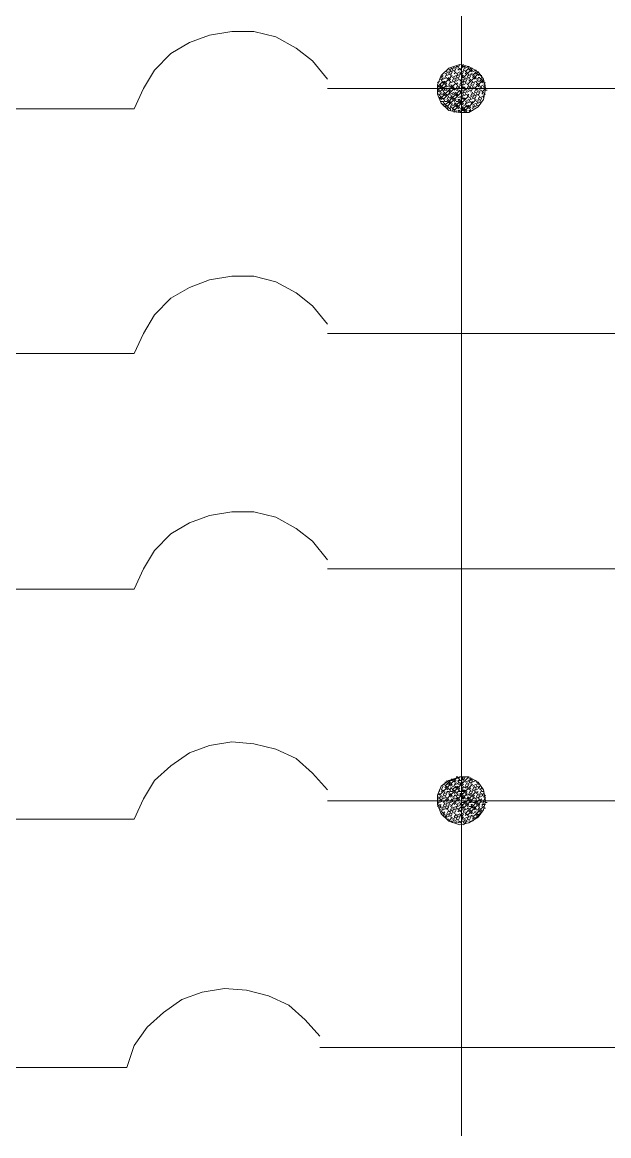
# Model space of a CAD drawing. Header units: millimetres. Extents: x -0.3 to 33.7, y -1 to 21.2.
# Drawn here: x 7.256 to 7.841, y 13.12 to 14.228 of the extents above; entities that cross this region are included whole.
import ezdxf

# ---------------------------------------------------------------- set-up
doc = ezdxf.new("R2010")
doc.units = ezdxf.units.MM
doc.header["$LTSCALE"] = 0.5
doc.layers.add('TABLA', color=7, linetype='Continuous')

msp = doc.modelspace()

# ---------------------------------------------------------------- linework, layer by layer
at = {"layer": 'TABLA', "color": 7, "linetype": 'Continuous', "lineweight": 18, "true_color": 0x000007}
for p, q in [((7.6941, 15.3418), (7.6941, 13.1197)), ((7.6739, 14.1749), (7.6776, 14.1786)), ((7.6776, 14.1767), (7.6813, 14.1786)), ((7.6776, 14.1731), (7.6794, 14.1767)), ((7.6794, 14.1786), (7.6794, 14.1804)), ((7.6794, 14.1749), (7.6831, 14.1767)), ((7.6813, 14.1804), (7.6849, 14.1822)), ((7.6813, 14.1767), (7.6831, 14.1804)), ((7.6831, 14.1786), (7.6868, 14.1804)), ((7.6831, 14.1749), (7.6849, 14.1786)), ((7.6849, 14.1804), (7.6868, 14.1841)), ((7.6868, 14.1822), (7.6904, 14.1841)), ((7.6868, 14.1786), (7.6886, 14.1822)), ((7.6868, 14.1767), (7.6886, 14.1786)), ((7.6886, 14.1841), (7.6904, 14.1841)), ((7.6886, 14.1767), (7.6923, 14.1786)), ((7.6886, 14.1731), (7.6904, 14.1767)), ((7.6904, 14.1822), (7.6923, 14.1859)), ((7.6904, 14.1804), (7.6923, 14.1822)), ((7.6904, 14.1749), (7.6941, 14.1767)), ((7.6923, 14.1804), (7.6941, 14.1822)), ((7.6923, 14.1767), (7.6941, 14.1786)), ((7.6941, 14.1841), (7.6959, 14.1859)), ((7.6941, 14.1841), (7.6959, 14.1841)), ((7.6941, 14.1786), (7.6941, 14.1804)), ((7.6941, 14.1786), (7.6978, 14.1804)), ((7.6941, 14.1749), (7.6959, 14.1786)), ((7.6959, 14.1804), (7.6978, 14.1841)), ((7.6978, 14.1822), (7.7014, 14.1841)), ((7.6978, 14.1767), (7.6996, 14.1786)), ((7.6996, 14.1841), (7.7014, 14.1841)), ((7.6996, 14.1731), (7.7014, 14.1767)), ((7.7014, 14.1804), (7.7033, 14.1822)), ((7.7014, 14.1749), (7.7051, 14.1767)), ((7.7033, 14.1786), (7.7051, 14.1804)), ((7.7033, 14.1767), (7.7051, 14.1767)), ((7.7051, 14.1786), (7.7087, 14.1804)), ((7.7069, 14.1804), (7.7087, 14.1804)), ((7.7069, 14.1767), (7.7087, 14.1767)), ((7.7087, 14.1767), (7.7106, 14.1786)), ((7.7106, 14.1749), (7.7124, 14.1767)), ((7.6703, 14.1676), (7.6721, 14.1694)), ((7.6721, 14.1713), (7.6739, 14.1713)), ((7.6721, 14.1639), (7.6739, 14.1658)), ((7.6739, 14.1731), (7.6758, 14.1749)), ((7.6739, 14.1694), (7.6758, 14.1731)), ((7.6739, 14.1713), (7.6758, 14.1713)), ((7.6739, 14.1676), (7.6758, 14.1676)), ((7.6758, 14.1713), (7.6794, 14.1731)), ((7.6758, 14.1676), (7.6776, 14.1694)), ((7.6758, 14.1621), (7.6794, 14.1658)), ((7.6776, 14.1658), (7.6794, 14.1676)), ((7.6794, 14.1713), (7.6813, 14.1731)), ((7.6794, 14.1639), (7.6831, 14.1658)), ((7.6813, 14.1694), (7.6831, 14.1713)), ((7.6813, 14.1658), (7.6831, 14.1694)), ((7.6831, 14.1676), (7.6868, 14.1694)), ((7.6831, 14.1639), (7.6849, 14.1658)), ((7.6849, 14.1731), (7.6886, 14.1749)), ((7.6849, 14.1694), (7.6868, 14.1731)), ((7.6868, 14.1713), (7.6904, 14.1731)), ((7.6868, 14.1676), (7.6886, 14.1713)), ((7.6886, 14.1694), (7.6923, 14.1713)), ((7.6886, 14.1658), (7.6904, 14.1676)), ((7.6886, 14.1621), (7.6904, 14.1658)), ((7.6904, 14.1713), (7.6923, 14.1749)), ((7.6904, 14.1639), (7.6941, 14.1658)), ((7.6923, 14.1694), (7.6941, 14.1713)), ((7.6923, 14.1658), (7.6941, 14.1694)), ((7.6941, 14.1749), (7.6959, 14.1749)), ((7.6941, 14.1731), (7.6959, 14.1749)), ((7.6941, 14.1731), (7.6959, 14.1731)), ((7.6941, 14.1713), (7.6959, 14.1713)), ((7.6941, 14.1694), (7.6959, 14.1694)), ((7.6941, 14.1676), (7.6978, 14.1694)), ((7.6941, 14.1639), (7.6959, 14.1676)), ((7.6941, 14.1658), (7.6959, 14.1658)), ((7.6959, 14.1694), (7.6978, 14.1731)), ((7.6959, 14.1658), (7.6996, 14.1676)), ((7.6978, 14.1713), (7.7014, 14.1731)), ((7.6978, 14.1676), (7.6996, 14.1713)), ((7.6996, 14.1621), (7.7014, 14.1658)), ((7.7014, 14.1713), (7.7033, 14.1749)), ((7.7014, 14.1694), (7.7033, 14.1713)), ((7.7014, 14.1639), (7.7051, 14.1658)), ((7.7033, 14.1658), (7.7051, 14.1694)), ((7.7051, 14.1731), (7.7069, 14.1749)), ((7.7051, 14.1676), (7.7087, 14.1694)), ((7.7051, 14.1639), (7.7069, 14.1676)), ((7.7069, 14.1713), (7.7087, 14.1731)), ((7.7087, 14.1713), (7.7124, 14.1731)), ((7.7087, 14.1676), (7.7106, 14.1713)), ((7.7087, 14.1658), (7.7106, 14.1676)), ((7.7106, 14.1731), (7.7124, 14.1731)), ((7.7106, 14.1694), (7.7124, 14.1694)), ((7.7106, 14.1639), (7.7124, 14.1658)), ((7.7124, 14.1749), (7.7142, 14.1749)), ((7.7124, 14.1713), (7.7142, 14.1731)), ((7.7124, 14.1694), (7.7142, 14.1713)), ((7.7124, 14.1639), (7.7161, 14.1658)), ((7.7142, 14.1676), (7.7161, 14.1694)), ((7.7161, 14.1676), (7.7179, 14.1676)), ((7.7161, 14.1639), (7.7179, 14.1658)), ((8.4525, 14.1621), (7.5604, 14.1621)), ((7.6703, 14.1639), (7.6721, 14.1639)), ((7.6703, 14.1621), (7.6721, 14.1621)), ((7.6703, 14.1603), (7.6721, 14.1621)), ((7.6703, 14.1584), (7.6721, 14.1603)), ((7.6703, 14.1566), (7.6721, 14.1566)), ((7.6721, 14.1584), (7.6758, 14.1621)), ((7.6721, 14.1548), (7.6739, 14.1584)), ((7.6721, 14.1529), (7.6739, 14.1548)), ((7.6739, 14.1621), (7.6758, 14.1639)), ((7.6739, 14.1621), (7.6758, 14.1621)), ((7.6739, 14.1603), (7.6758, 14.1603)), ((7.6739, 14.1566), (7.6758, 14.1566)), ((7.6758, 14.1584), (7.6776, 14.1621)), ((7.6758, 14.1566), (7.6776, 14.1584)), ((7.6776, 14.1639), (7.6794, 14.1639)), ((7.6776, 14.1621), (7.6794, 14.1621)), ((7.6776, 14.1603), (7.6794, 14.1603)), ((7.6776, 14.1548), (7.6794, 14.1566)), ((7.6794, 14.1603), (7.6794, 14.1621)), ((7.6794, 14.1621), (7.6813, 14.1621)), ((7.6794, 14.1511), (7.6813, 14.1548)), ((7.6813, 14.1639), (7.6831, 14.1639)), ((7.6813, 14.1584), (7.6831, 14.1603)), ((7.6813, 14.1566), (7.6831, 14.1566)), ((7.6831, 14.1566), (7.6868, 14.1584)), ((7.6831, 14.1548), (7.6849, 14.1548)), ((7.6831, 14.1529), (7.6849, 14.1548)), ((7.6849, 14.1621), (7.6868, 14.1639)), ((7.6849, 14.1621), (7.6868, 14.1621)), ((7.6849, 14.1566), (7.6868, 14.1566)), ((7.6868, 14.1621), (7.6886, 14.1621)), ((7.6868, 14.1603), (7.6886, 14.1621)), ((7.6868, 14.1566), (7.6886, 14.1584)), ((7.6886, 14.1621), (7.6904, 14.1621)), ((7.6886, 14.1603), (7.6904, 14.1603)), ((7.6886, 14.1548), (7.6904, 14.1566)), ((7.6904, 14.1621), (7.6923, 14.1639)), ((7.6904, 14.1603), (7.6904, 14.1621)), ((7.6904, 14.1529), (7.6941, 14.1548)), ((7.6923, 14.1584), (7.6941, 14.1603)), ((7.6941, 14.1639), (7.6959, 14.1639)), ((7.6941, 14.1621), (7.6959, 14.1621)), ((7.6941, 14.1603), (7.6959, 14.1603)), ((7.6941, 14.1584), (7.6959, 14.1584)), ((7.6941, 14.1566), (7.6978, 14.1584)), ((7.6941, 14.1529), (7.6959, 14.1566)), ((7.6959, 14.1621), (7.6978, 14.1639)), ((7.6959, 14.1621), (7.6978, 14.1621)), ((7.6959, 14.1584), (7.6978, 14.1621)), ((7.6959, 14.1548), (7.6996, 14.1566)), ((7.6978, 14.1621), (7.6996, 14.1621)), ((7.6978, 14.1603), (7.6996, 14.1621)), ((7.6978, 14.1566), (7.6996, 14.1603)), ((7.6996, 14.1621), (7.7014, 14.1621)), ((7.6996, 14.1584), (7.7033, 14.1603)), ((7.6996, 14.1548), (7.7014, 14.1566)), ((7.7014, 14.1621), (7.7033, 14.1639)), ((7.7014, 14.1603), (7.7014, 14.1621)), ((7.7014, 14.1529), (7.7051, 14.1548)), ((7.7033, 14.1621), (7.7069, 14.1639)), ((7.7033, 14.1621), (7.7051, 14.1621)), ((7.7033, 14.1584), (7.7051, 14.1621)), ((7.7033, 14.1548), (7.7051, 14.1584)), ((7.7051, 14.1566), (7.7087, 14.1584)), ((7.7051, 14.1529), (7.7069, 14.1566)), ((7.7069, 14.1584), (7.7087, 14.1621)), ((7.7069, 14.1548), (7.7106, 14.1566)), ((7.7069, 14.1511), (7.7087, 14.1548)), ((7.7087, 14.1621), (7.7106, 14.1621)), ((7.7087, 14.1603), (7.7106, 14.1621)), ((7.7087, 14.1566), (7.7106, 14.1603)), ((7.7106, 14.1621), (7.7124, 14.1621)), ((7.7106, 14.1584), (7.7142, 14.1603)), ((7.7106, 14.1548), (7.7124, 14.1584)), ((7.7106, 14.1511), (7.7124, 14.1548)), ((7.7124, 14.1621), (7.7142, 14.1639)), ((7.7124, 14.1603), (7.7124, 14.1621)), ((7.7124, 14.1529), (7.7161, 14.1548)), ((7.7142, 14.1621), (7.7161, 14.1621)), ((7.7142, 14.1584), (7.7179, 14.1621)), ((7.7142, 14.1566), (7.7161, 14.1584)), ((7.7161, 14.1621), (7.7179, 14.1639)), ((7.7161, 14.1566), (7.7179, 14.1566)), ((7.7161, 14.1529), (7.7161, 14.1548)), ((7.7179, 14.1603), (7.7197, 14.1603)), ((7.6739, 14.1511), (7.6758, 14.1529)), ((7.6739, 14.1493), (7.6758, 14.1493)), ((7.6758, 14.1474), (7.6776, 14.1511)), ((7.6758, 14.1456), (7.6776, 14.1474)), ((7.6776, 14.1493), (7.6794, 14.1493)), ((7.6776, 14.1438), (7.6794, 14.1456)), ((7.6794, 14.1493), (7.6813, 14.1511)), ((7.6794, 14.1419), (7.6813, 14.1438)), ((7.6813, 14.1529), (7.6831, 14.1529)), ((7.6813, 14.1474), (7.6831, 14.1493)), ((7.6813, 14.1419), (7.6849, 14.1438)), ((7.6831, 14.1438), (7.6849, 14.1474)), ((7.6849, 14.1511), (7.6868, 14.1529)), ((7.6849, 14.1456), (7.6868, 14.1456)), ((7.6868, 14.1493), (7.6886, 14.1511)), ((7.6868, 14.1474), (7.6886, 14.1474)), ((7.6868, 14.1456), (7.6886, 14.1474)), ((7.6886, 14.1493), (7.6904, 14.1493)), ((7.6886, 14.1438), (7.6904, 14.1456)), ((7.6904, 14.1511), (7.6923, 14.1511)), ((7.6904, 14.1493), (7.6923, 14.1511)), ((7.6904, 14.1474), (7.6923, 14.1474)), ((7.6904, 14.1419), (7.6923, 14.1438)), ((7.6923, 14.1529), (7.6941, 14.1529)), ((7.6923, 14.1474), (7.6941, 14.1493)), ((7.6941, 14.1529), (7.6959, 14.1529)), ((7.6941, 14.1511), (7.6959, 14.1529)), ((7.6941, 14.1493), (7.6959, 14.1493)), ((7.6941, 14.1456), (7.6959, 14.1474)), ((7.6941, 14.1438), (7.6959, 14.1438)), ((7.6941, 14.1419), (7.6959, 14.1438)), ((7.6959, 14.1511), (7.6978, 14.1529)), ((7.6959, 14.1456), (7.6978, 14.1456)), ((7.6978, 14.1493), (7.7014, 14.1511)), ((7.6978, 14.1456), (7.6996, 14.1493)), ((7.6978, 14.1474), (7.6996, 14.1474)), ((7.6978, 14.1438), (7.6996, 14.1438)), ((7.6996, 14.1474), (7.7033, 14.1493)), ((7.6996, 14.1438), (7.7014, 14.1456)), ((7.7014, 14.1493), (7.7033, 14.1529)), ((7.7014, 14.1419), (7.7033, 14.1438)), ((7.7033, 14.1511), (7.7069, 14.1529)), ((7.7033, 14.1474), (7.7051, 14.1493)), ((7.7051, 14.1456), (7.7087, 14.1474)), ((7.7051, 14.1419), (7.7069, 14.1456)), ((7.7051, 14.1438), (7.7069, 14.1438)), ((7.7069, 14.1438), (7.7106, 14.1456)), ((7.7087, 14.1493), (7.7124, 14.1511)), ((7.7087, 14.1456), (7.7106, 14.1493)), ((7.7106, 14.1474), (7.7142, 14.1493)), ((7.7124, 14.1493), (7.7142, 14.1529)), ((7.368, 14.1419), (7.2105, 14.1419)), ((7.6831, 14.1401), (7.6831, 14.1419)), ((7.6849, 14.1401), (7.6868, 14.1419)), ((7.6886, 14.1383), (7.6886, 14.1401)), ((7.6904, 14.1401), (7.6923, 14.1401)), ((7.6904, 14.1383), (7.6923, 14.1401)), ((7.6923, 14.1419), (7.6941, 14.1419)), ((7.6923, 14.1383), (7.6941, 14.1401)), ((7.6941, 14.1419), (7.6959, 14.1419)), ((7.6941, 14.1401), (7.6959, 14.1401)), ((7.6941, 14.1383), (7.6959, 14.1383)), ((7.6959, 14.1401), (7.6978, 14.1419)), ((7.6978, 14.1383), (7.6996, 14.1401)), ((7.7014, 14.1383), (7.7033, 14.1419)), ((7.7014, 14.1401), (7.7033, 14.1401)), ((7.7051, 14.1401), (7.7069, 14.1419)), ((8.4525, 13.9184), (7.5604, 13.9184)), ((7.368, 13.8983), (7.2105, 13.8983)), ((8.4525, 13.684), (7.5604, 13.684)), ((7.368, 13.6638), (7.2105, 13.6638)), ((7.6739, 13.4678), (7.6776, 13.4696)), ((7.6739, 13.4641), (7.6758, 13.4678)), ((7.6776, 13.4715), (7.6794, 13.4715)), ((7.6776, 13.466), (7.6794, 13.4678)), ((7.6794, 13.4715), (7.6794, 13.4733)), ((7.6794, 13.4696), (7.6813, 13.4696)), ((7.6794, 13.4641), (7.6813, 13.466)), ((7.6813, 13.4696), (7.6831, 13.4715)), ((7.6813, 13.4641), (7.6849, 13.466)), ((7.6831, 13.4733), (7.6849, 13.4733)), ((7.6831, 13.4678), (7.6849, 13.4696)), ((7.6831, 13.466), (7.6849, 13.466)), ((7.6849, 13.4733), (7.6868, 13.4751)), ((7.6849, 13.4678), (7.6868, 13.4678)), ((7.6849, 13.4641), (7.6886, 13.4678)), ((7.6868, 13.4715), (7.6886, 13.4733)), ((7.6868, 13.4678), (7.6886, 13.4715)), ((7.6868, 13.4696), (7.6886, 13.4696)), ((7.6868, 13.466), (7.6886, 13.466)), ((7.6886, 13.477), (7.6904, 13.477)), ((7.6886, 13.4696), (7.6923, 13.4715)), ((7.6886, 13.466), (7.6904, 13.4678)), ((7.6904, 13.4751), (7.6923, 13.477)), ((7.6904, 13.4715), (7.6923, 13.4751)), ((7.6904, 13.4733), (7.6923, 13.4733)), ((7.6904, 13.4696), (7.6923, 13.4696)), ((7.6904, 13.4641), (7.6923, 13.466)), ((7.6923, 13.4733), (7.6941, 13.4733)), ((7.6923, 13.4696), (7.6941, 13.4715)), ((7.6941, 13.4751), (7.6959, 13.477)), ((7.6941, 13.4751), (7.6959, 13.4751)), ((7.6941, 13.4733), (7.6959, 13.4751)), ((7.6941, 13.4715), (7.6959, 13.4715)), ((7.6941, 13.4678), (7.6959, 13.4696)), ((7.6941, 13.4641), (7.6959, 13.4678)), ((7.6941, 13.466), (7.6959, 13.466)), ((7.6959, 13.477), (7.6978, 13.477)), ((7.6959, 13.4733), (7.6978, 13.477)), ((7.6959, 13.466), (7.6996, 13.4678)), ((7.6978, 13.4715), (7.7014, 13.4733)), ((7.6978, 13.4678), (7.6996, 13.4715)), ((7.6978, 13.466), (7.6996, 13.466)), ((7.6996, 13.477), (7.7014, 13.477)), ((7.6996, 13.4696), (7.7033, 13.4715)), ((7.6996, 13.466), (7.7014, 13.4696)), ((7.7014, 13.4751), (7.7033, 13.4751)), ((7.7014, 13.4715), (7.7033, 13.4751)), ((7.7014, 13.4641), (7.7033, 13.466)), ((7.7033, 13.4733), (7.7051, 13.4751)), ((7.7033, 13.4696), (7.7051, 13.4733)), ((7.7051, 13.4715), (7.7087, 13.4733)), ((7.7051, 13.4678), (7.7087, 13.4696)), ((7.7051, 13.4641), (7.7069, 13.4678)), ((7.7069, 13.4733), (7.7087, 13.4733)), ((7.7069, 13.466), (7.7106, 13.4678)), ((7.7069, 13.4623), (7.7087, 13.466)), ((7.7087, 13.4715), (7.7106, 13.4715)), ((7.7087, 13.4678), (7.7106, 13.4715)), ((7.7087, 13.4641), (7.7124, 13.466)), ((7.7106, 13.4696), (7.7124, 13.4696)), ((7.7106, 13.466), (7.7124, 13.4678)), ((7.7124, 13.4641), (7.7142, 13.466)), ((7.6703, 13.4586), (7.6721, 13.4605)), ((7.6703, 13.4568), (7.6721, 13.4568)), ((7.6703, 13.455), (7.6721, 13.455)), ((7.6721, 13.4623), (7.6721, 13.4641)), ((7.6721, 13.455), (7.6739, 13.4586)), ((7.6721, 13.4531), (7.6739, 13.455)), ((7.6739, 13.4623), (7.6758, 13.4641)), ((7.6739, 13.4568), (7.6776, 13.4586)), ((7.6739, 13.4531), (7.6758, 13.4568)), ((7.6758, 13.4586), (7.6776, 13.4623)), ((7.6758, 13.455), (7.6794, 13.4568)), ((7.6776, 13.4605), (7.6813, 13.4623)), ((7.6776, 13.4568), (7.6794, 13.4605)), ((7.6794, 13.4623), (7.6813, 13.4623)), ((7.6794, 13.4531), (7.6813, 13.455)), ((7.6813, 13.4605), (7.6831, 13.4641)), ((7.6813, 13.4586), (7.6831, 13.4605)), ((7.6831, 13.4623), (7.6849, 13.4623)), ((7.6831, 13.4568), (7.6849, 13.4586)), ((7.6831, 13.4531), (7.6849, 13.455)), ((7.6849, 13.4623), (7.6868, 13.4641)), ((7.6849, 13.4568), (7.6886, 13.4586)), ((7.6849, 13.4531), (7.6868, 13.4568)), ((7.6868, 13.4605), (7.6886, 13.4623)), ((7.6868, 13.4586), (7.6886, 13.4586)), ((7.6868, 13.455), (7.6886, 13.455)), ((7.6886, 13.4605), (7.6923, 13.4641)), ((7.6886, 13.4568), (7.6904, 13.4605)), ((7.6886, 13.455), (7.6904, 13.4568)), ((7.6904, 13.4623), (7.6923, 13.4623)), ((7.6904, 13.4586), (7.6923, 13.4586)), ((7.6904, 13.4531), (7.6923, 13.455)), ((7.6923, 13.4623), (7.6941, 13.4623)), ((7.6923, 13.4605), (7.6941, 13.4605)), ((7.6923, 13.4586), (7.6941, 13.4605)), ((7.6941, 13.4641), (7.6959, 13.4641)), ((7.6941, 13.4623), (7.6959, 13.4641)), ((7.6941, 13.4623), (7.6959, 13.4623)), ((7.6941, 13.4605), (7.6959, 13.4605)), ((7.6941, 13.4568), (7.6959, 13.4586)), ((7.6941, 13.4568), (7.6959, 13.4568)), ((7.6941, 13.455), (7.6959, 13.455)), ((7.6941, 13.4531), (7.6941, 13.455)), ((7.6959, 13.4623), (7.6978, 13.4641)), ((7.6959, 13.455), (7.6978, 13.4568)), ((7.6978, 13.4605), (7.6996, 13.4623)), ((7.6978, 13.4586), (7.6996, 13.4586)), ((7.6978, 13.455), (7.6996, 13.455)), ((7.6996, 13.4586), (7.7033, 13.4605)), ((7.6996, 13.4568), (7.7014, 13.4568)), ((7.6996, 13.455), (7.7014, 13.4568)), ((7.7014, 13.4605), (7.7033, 13.4641)), ((7.7014, 13.4586), (7.7033, 13.4586)), ((7.7014, 13.4531), (7.7033, 13.455)), ((7.7033, 13.4623), (7.7069, 13.4641)), ((7.7033, 13.4586), (7.7051, 13.4623)), ((7.7033, 13.4531), (7.7069, 13.4568)), ((7.7051, 13.4568), (7.7069, 13.4586)), ((7.7069, 13.455), (7.7106, 13.4568)), ((7.7087, 13.4605), (7.7106, 13.4623)), ((7.7087, 13.4568), (7.7106, 13.4605)), ((7.7087, 13.4531), (7.7087, 13.455)), ((7.7106, 13.4586), (7.7142, 13.4605)), ((7.7106, 13.455), (7.7124, 13.4586)), ((7.7106, 13.4531), (7.7124, 13.455)), ((7.7124, 13.4605), (7.7142, 13.4641)), ((7.7124, 13.4568), (7.7161, 13.4586)), ((7.7124, 13.4531), (7.7142, 13.455)), ((7.7142, 13.4623), (7.7161, 13.4623)), ((7.7142, 13.4586), (7.7161, 13.4605)), ((7.7161, 13.4568), (7.7179, 13.4586)), ((7.7161, 13.4531), (7.7179, 13.4568)), ((8.4525, 13.4531), (7.5604, 13.4531)), ((7.6703, 13.4531), (7.6721, 13.4531)), ((7.6703, 13.4495), (7.6721, 13.4531)), ((7.6703, 13.4476), (7.6721, 13.4495)), ((7.6721, 13.4513), (7.6758, 13.4531)), ((7.6721, 13.4476), (7.6739, 13.4495)), ((7.6721, 13.4458), (7.6739, 13.4476)), ((7.6721, 13.444), (7.6739, 13.444)), ((7.6739, 13.4531), (7.6758, 13.4531)), ((7.6739, 13.4458), (7.6776, 13.4476)), ((7.6739, 13.4422), (7.6758, 13.4458)), ((7.6758, 13.4531), (7.6776, 13.4531)), ((7.6758, 13.4513), (7.6776, 13.4531)), ((7.6758, 13.4476), (7.6776, 13.4513)), ((7.6758, 13.444), (7.6794, 13.4458)), ((7.6776, 13.4495), (7.6813, 13.4513)), ((7.6776, 13.4458), (7.6794, 13.4495)), ((7.6794, 13.4513), (7.6794, 13.4531)), ((7.6794, 13.4476), (7.6831, 13.4495)), ((7.6794, 13.444), (7.6813, 13.4476)), ((7.6794, 13.4403), (7.6813, 13.444)), ((7.6813, 13.4531), (7.6831, 13.4531)), ((7.6813, 13.4495), (7.6831, 13.4531)), ((7.6813, 13.4422), (7.6849, 13.444)), ((7.6831, 13.4513), (7.6868, 13.4531)), ((7.6831, 13.444), (7.6849, 13.4476)), ((7.6849, 13.4531), (7.6868, 13.4531)), ((7.6849, 13.4458), (7.6886, 13.4476)), ((7.6849, 13.4422), (7.6868, 13.4458)), ((7.6868, 13.4495), (7.6886, 13.4513)), ((7.6868, 13.444), (7.6904, 13.4458)), ((7.6868, 13.4403), (7.6886, 13.444)), ((7.6886, 13.4495), (7.6923, 13.4513)), ((7.6886, 13.4458), (7.6904, 13.4495)), ((7.6904, 13.4531), (7.6923, 13.4531)), ((7.6904, 13.4476), (7.6941, 13.4495)), ((7.6904, 13.444), (7.6941, 13.4476)), ((7.6904, 13.4422), (7.6923, 13.444)), ((7.6923, 13.4531), (7.6941, 13.4531)), ((7.6923, 13.4495), (7.6941, 13.4513)), ((7.6923, 13.4422), (7.6941, 13.444)), ((7.6941, 13.4513), (7.6941, 13.4531)), ((7.6941, 13.4513), (7.6959, 13.4513)), ((7.6941, 13.4495), (7.6959, 13.4495)), ((7.6941, 13.4458), (7.6959, 13.4476)), ((7.6941, 13.4458), (7.6959, 13.4458)), ((7.6941, 13.444), (7.6959, 13.444)), ((7.6959, 13.4531), (7.6978, 13.4531)), ((7.6959, 13.4513), (7.6978, 13.4531)), ((7.6959, 13.4422), (7.6978, 13.4458)), ((7.6978, 13.4531), (7.6996, 13.4531)), ((7.6978, 13.4495), (7.6996, 13.4513)), ((7.6978, 13.444), (7.7014, 13.4458)), ((7.6996, 13.4476), (7.7014, 13.4495)), ((7.6996, 13.4458), (7.7014, 13.4458)), ((7.7014, 13.4531), (7.7033, 13.4531)), ((7.7014, 13.4513), (7.7033, 13.4513)), ((7.7014, 13.4476), (7.7033, 13.4476)), ((7.7014, 13.4422), (7.7033, 13.444)), ((7.7033, 13.4513), (7.7051, 13.4531)), ((7.7033, 13.4495), (7.7051, 13.4495)), ((7.7033, 13.4476), (7.7051, 13.4495)), ((7.7051, 13.4513), (7.7069, 13.4513)), ((7.7051, 13.4458), (7.7069, 13.4476)), ((7.7069, 13.4531), (7.7087, 13.4531)), ((7.7069, 13.4513), (7.7087, 13.4531)), ((7.7069, 13.444), (7.7087, 13.4458)), ((7.7087, 13.4495), (7.7106, 13.4513)), ((7.7087, 13.444), (7.7106, 13.444)), ((7.7106, 13.4476), (7.7124, 13.4495)), ((7.7106, 13.444), (7.7124, 13.4476)), ((7.7106, 13.4458), (7.7124, 13.4458)), ((7.7124, 13.4531), (7.7142, 13.4531)), ((7.7124, 13.4422), (7.7142, 13.444)), ((7.7142, 13.4513), (7.7179, 13.4531)), ((7.7142, 13.4476), (7.7161, 13.4513)), ((7.7142, 13.4495), (7.7161, 13.4495)), ((7.7161, 13.4495), (7.7179, 13.4495)), ((7.7161, 13.4458), (7.7179, 13.4458)), ((7.7179, 13.4513), (7.7197, 13.4513)), ((7.368, 13.4348), (7.2105, 13.4348)), ((7.6739, 13.4403), (7.6758, 13.4422)), ((7.6758, 13.4403), (7.6776, 13.4422)), ((7.6758, 13.4385), (7.6776, 13.4403)), ((7.6776, 13.4385), (7.6813, 13.4403)), ((7.6776, 13.4367), (7.6794, 13.4385)), ((7.6776, 13.4367), (7.6794, 13.4367)), ((7.6794, 13.4367), (7.6831, 13.4385)), ((7.6794, 13.4348), (7.6813, 13.4348)), ((7.6794, 13.4348), (7.6813, 13.4348)), ((7.6813, 13.4385), (7.6831, 13.4422)), ((7.6813, 13.433), (7.6849, 13.4367)), ((7.6831, 13.4403), (7.6868, 13.4422)), ((7.6831, 13.4367), (7.6849, 13.4403)), ((7.6831, 13.433), (7.6849, 13.433)), ((7.6849, 13.4348), (7.6886, 13.4367)), ((7.6849, 13.4312), (7.6868, 13.4348)), ((7.6868, 13.4367), (7.6886, 13.4403)), ((7.6868, 13.433), (7.6904, 13.4348)), ((7.6886, 13.4385), (7.6923, 13.4403)), ((7.6886, 13.4348), (7.6904, 13.4385)), ((7.6886, 13.4312), (7.6886, 13.433)), ((7.6904, 13.4367), (7.6941, 13.4385)), ((7.6904, 13.433), (7.6923, 13.4367)), ((7.6904, 13.4312), (7.6923, 13.433)), ((7.6923, 13.4385), (7.6941, 13.4403)), ((7.6923, 13.4312), (7.6941, 13.433)), ((7.6941, 13.4403), (7.6941, 13.4422)), ((7.6941, 13.4403), (7.6978, 13.4422)), ((7.6941, 13.4367), (7.6959, 13.4403)), ((7.6941, 13.4367), (7.6959, 13.4367)), ((7.6941, 13.4348), (7.6959, 13.4367)), ((7.6941, 13.4348), (7.6959, 13.4348)), ((7.6941, 13.433), (7.6959, 13.433)), ((7.6959, 13.4348), (7.6996, 13.4367)), ((7.6959, 13.4312), (7.6978, 13.4348)), ((7.6978, 13.4385), (7.6996, 13.4403)), ((7.6978, 13.433), (7.7014, 13.4348)), ((7.6978, 13.4312), (7.6996, 13.433)), ((7.6996, 13.4348), (7.7014, 13.4385)), ((7.7014, 13.4367), (7.7051, 13.4385)), ((7.7014, 13.433), (7.7033, 13.4367)), ((7.7014, 13.4312), (7.7033, 13.433)), ((7.7033, 13.4403), (7.7051, 13.4422)), ((7.7033, 13.4385), (7.7051, 13.4385)), ((7.7051, 13.4403), (7.7087, 13.4422)), ((7.7051, 13.4348), (7.7069, 13.4367)), ((7.7069, 13.4422), (7.7087, 13.4422)), ((7.7087, 13.4385), (7.7106, 13.4403)), ((7.7106, 13.4422), (7.7124, 13.4422)), ((7.6868, 13.4312), (7.6886, 13.4312)), ((7.6941, 13.4293), (7.6941, 13.4312)), ((7.6959, 13.4293), (7.6978, 13.4312)), ((8.4525, 13.2077), (7.553, 13.2077)), ((7.3607, 13.1875), (7.2013, 13.1875))]:
    msp.add_line(p, q, dxfattribs=at)
for points in [[(7.5604, 14.1713), (7.5457, 14.1896), (7.5292, 14.2024), (7.5091, 14.2134), (7.4871, 14.2189), (7.4651, 14.2189), (7.4431, 14.2152), (7.423, 14.2079), (7.4046, 14.1969), (7.3882, 14.1804), (7.3772, 14.1621), (7.368, 14.1419)], [(7.6941, 14.1822), (7.6959, 14.1841), (7.6978, 14.1841)], [(7.6959, 14.1731), (7.6996, 14.1767), (7.7033, 14.1804), (7.7051, 14.1822)], [(7.6978, 14.1786), (7.7014, 14.1822), (7.7014, 14.1841)], [(7.6996, 14.1658), (7.7033, 14.1694), (7.7069, 14.1731), (7.7106, 14.1767)], [(7.7051, 14.1749), (7.7087, 14.1786), (7.7087, 14.1804)], [(7.6703, 14.1639), (7.6721, 14.1658), (7.6758, 14.1694)], [(7.6721, 14.1621), (7.6739, 14.1639), (7.6776, 14.1676), (7.6813, 14.1713), (7.6849, 14.1749)], [(7.6831, 14.1621), (7.6849, 14.1639), (7.6886, 14.1676)], [(7.7069, 14.1621), (7.7106, 14.1658), (7.7142, 14.1694), (7.7161, 14.1713)], [(7.6721, 14.1511), (7.6739, 14.1529), (7.6776, 14.1566), (7.6813, 14.1603), (7.6831, 14.1621)], [(7.6758, 14.1511), (7.6794, 14.1548), (7.6831, 14.1584), (7.6868, 14.1621)], [(7.6776, 14.1456), (7.6813, 14.1493), (7.6849, 14.1529), (7.6886, 14.1566), (7.6923, 14.1603)], [(7.6794, 14.1438), (7.6831, 14.1474), (7.6868, 14.1511), (7.6904, 14.1548), (7.6941, 14.1584)], [(7.6923, 14.1621), (7.6941, 14.1621), (7.6959, 14.1639)], [(7.6941, 14.1474), (7.6978, 14.1511), (7.7014, 14.1548)], [(7.6849, 14.1419), (7.6886, 14.1456), (7.6923, 14.1493), (7.6941, 14.1511)], [(7.6868, 14.1383), (7.6868, 14.1401), (7.6904, 14.1438), (7.6941, 14.1474)], [(7.6941, 14.1401), (7.6959, 14.1419), (7.6996, 14.1456)], [(7.6959, 14.1383), (7.6978, 14.1401), (7.7014, 14.1438), (7.7051, 14.1474), (7.7087, 14.1511)], [(7.5604, 13.9276), (7.5457, 13.9459), (7.5292, 13.9587), (7.5091, 13.9697), (7.4871, 13.9752), (7.4651, 13.9752), (7.4431, 13.9716), (7.423, 13.9642), (7.4046, 13.9533), (7.3882, 13.9368), (7.3772, 13.9184), (7.368, 13.8983)], [(7.5604, 13.6931), (7.5457, 13.7114), (7.5292, 13.7243), (7.5091, 13.7353), (7.4871, 13.7408), (7.4651, 13.7408), (7.4431, 13.7371), (7.423, 13.7298), (7.4046, 13.7188), (7.3882, 13.7023), (7.3772, 13.684), (7.368, 13.6638)], [(7.5604, 13.4641), (7.5457, 13.4806), (7.5292, 13.4953), (7.5091, 13.5044), (7.4871, 13.5099), (7.4651, 13.5118), (7.4431, 13.5081), (7.423, 13.5008), (7.4046, 13.4879), (7.3882, 13.4733), (7.3772, 13.455), (7.368, 13.4348)], [(7.6721, 13.4586), (7.6758, 13.4623), (7.6794, 13.466), (7.6831, 13.4696), (7.6868, 13.4733), (7.6904, 13.477)], [(7.6776, 13.4678), (7.6813, 13.4715), (7.6849, 13.4751)], [(7.6776, 13.4531), (7.6794, 13.455), (7.6831, 13.4586), (7.6868, 13.4623), (7.6904, 13.466), (7.6941, 13.4696)], [(7.6941, 13.4696), (7.6978, 13.4733), (7.7014, 13.477)], [(7.6941, 13.4586), (7.6978, 13.4623), (7.7014, 13.466), (7.7051, 13.4696)], [(7.6886, 13.4531), (7.6904, 13.455), (7.6941, 13.4586)], [(7.6941, 13.455), (7.6959, 13.4568), (7.6996, 13.4605)], [(7.6996, 13.4531), (7.7014, 13.455), (7.7051, 13.4586), (7.7087, 13.4623)], [(7.6831, 13.4476), (7.6868, 13.4513), (7.6886, 13.4531)], [(7.6941, 13.4476), (7.6978, 13.4513), (7.6996, 13.4531)], [(7.6959, 13.4458), (7.6996, 13.4495), (7.7033, 13.4531)], [(7.6978, 13.4403), (7.7014, 13.444), (7.7051, 13.4476), (7.7087, 13.4513), (7.7106, 13.4531)], [(7.6996, 13.4385), (7.7033, 13.4422), (7.7069, 13.4458), (7.7106, 13.4495), (7.7142, 13.4531)], [(7.7051, 13.4367), (7.7087, 13.4403), (7.7124, 13.444), (7.7161, 13.4476)], [(7.7051, 13.433), (7.7069, 13.4348), (7.7106, 13.4385), (7.7142, 13.4422)], [(7.553, 13.2187), (7.5384, 13.2351), (7.5219, 13.2498), (7.5017, 13.259), (7.4798, 13.2645), (7.4578, 13.2663), (7.4358, 13.2626), (7.4156, 13.2553), (7.3973, 13.2425), (7.3808, 13.2278), (7.368, 13.2095), (7.3607, 13.1875)]]:
    msp.add_lwpolyline(points, dxfattribs=at)
for points in [[(7.7179, 14.1621), (7.7161, 14.1713), (7.7106, 14.1786), (7.7014, 14.1841), (7.6923, 14.1859), (7.6813, 14.1822), (7.6739, 14.1749), (7.6703, 14.1658), (7.6703, 14.1566), (7.6739, 14.1474), (7.6813, 14.1401), (7.6923, 14.1383), (7.7014, 14.1383), (7.7106, 14.1438), (7.7161, 14.1511)], [(7.7179, 13.4531), (7.7161, 13.4641), (7.7106, 13.4715), (7.7014, 13.477), (7.6923, 13.477), (7.6813, 13.4733), (7.6739, 13.4678), (7.6703, 13.4586), (7.6703, 13.4495), (7.6739, 13.4403), (7.6813, 13.433), (7.6923, 13.4293), (7.7014, 13.4312), (7.7106, 13.4367), (7.7161, 13.444)]]:
    msp.add_lwpolyline(points, close=True, dxfattribs=at)

doc.saveas('drawing.dxf')
